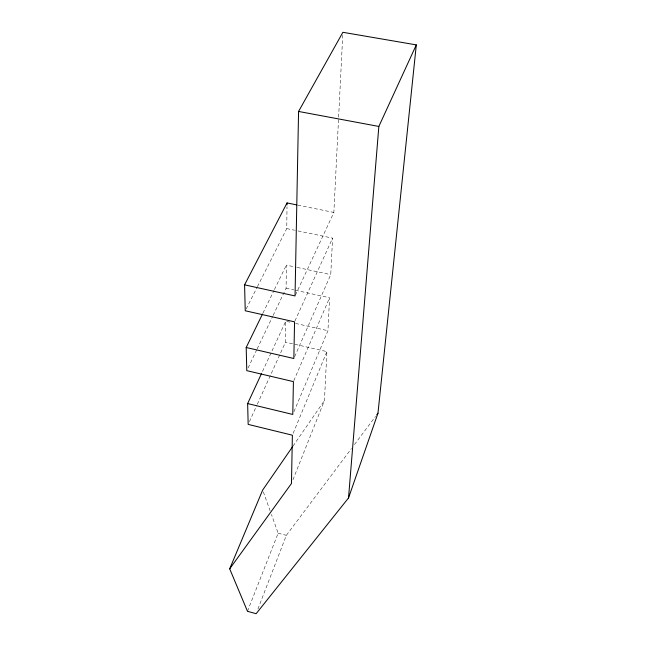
<?xml version="1.0" encoding="UTF-8"?>
<svg xmlns="http://www.w3.org/2000/svg" width="646" height="646" viewBox="0 0 646 646"><rect width="100%" height="100%" fill="white"/><g stroke="black" fill="none" stroke-linecap="round" stroke-linejoin="round"><path stroke-width="0.48" stroke-dasharray="3.23 2.42" d="M257.302 404.283L285.508 342.154L285.742 321.215L262.034 372.459M273.145 315.401L286.105 288.229L286.364 265.102L296.223 267.226M257.431 286.654L286.759 228.587L287.002 206.873M292.945 479.776L324.454 400.52L326.9 351.61L285.508 342.154M293.954 411.655L327.95 330.695L329.597 297.741L294.802 290.127M294.665 356.665L330.752 274.631L332.577 238.124L295.537 230.412M295.464 295.028L333.861 212.453L342.727 35.32M257.932 609.033L286.34 535.348L351.448 448.566M247.483 611.294L278.135 533.2L271.417 514.426M293.155 433.345L326.9 351.61M293.809 380.696L329.597 297.741M249.413 421.644L256.882 405.195M294.964 320.925L332.577 238.124M248.08 367.945L256.72 349.825M257.156 348.921L272.709 316.306M262.962 313.092L274.001 290.458M274.445 289.553L286.364 265.102M246.15 308.982L256.979 287.543M292.993 446.103L324.454 400.52M354.46 444.545L375.56 416.42M297.774 205.113L333.861 212.453M286.759 228.587L294.56 230.21M297.208 267.436L330.752 274.631M286.105 288.229L293.841 289.917M286.727 321.433L291.629 322.54M295.561 323.42L327.95 330.695M278.135 533.2L286.34 535.348M263.35 491.905L270.068 510.671"/><path stroke-width="0.97" d="M287.026 204.903L287.05 202.925L296.797 204.911M292.42 446.927L262.68 490.031L229.693 568.835L247.483 611.294L256.139 613.7L348.525 497.953L377.967 413.206L416.307 44.889L342.881 32.3L298.565 111.451L295.044 295.941L244.576 284.846L245.246 310.774L294.552 321.837L293.849 358.506L246.191 347.5L262.526 313.996M348.525 497.953L378.847 126.446L416.307 44.889M229.693 568.835L291.467 483.507L292.388 435.202L248.169 424.39L247.636 403.572L261.606 373.372M244.576 284.846L287.05 202.925M376.763 414.813L377.967 413.206M298.565 111.451L378.847 126.446M247.636 403.572L292.783 414.449L293.413 381.616L246.788 370.659L246.191 347.5"/></g></svg>
